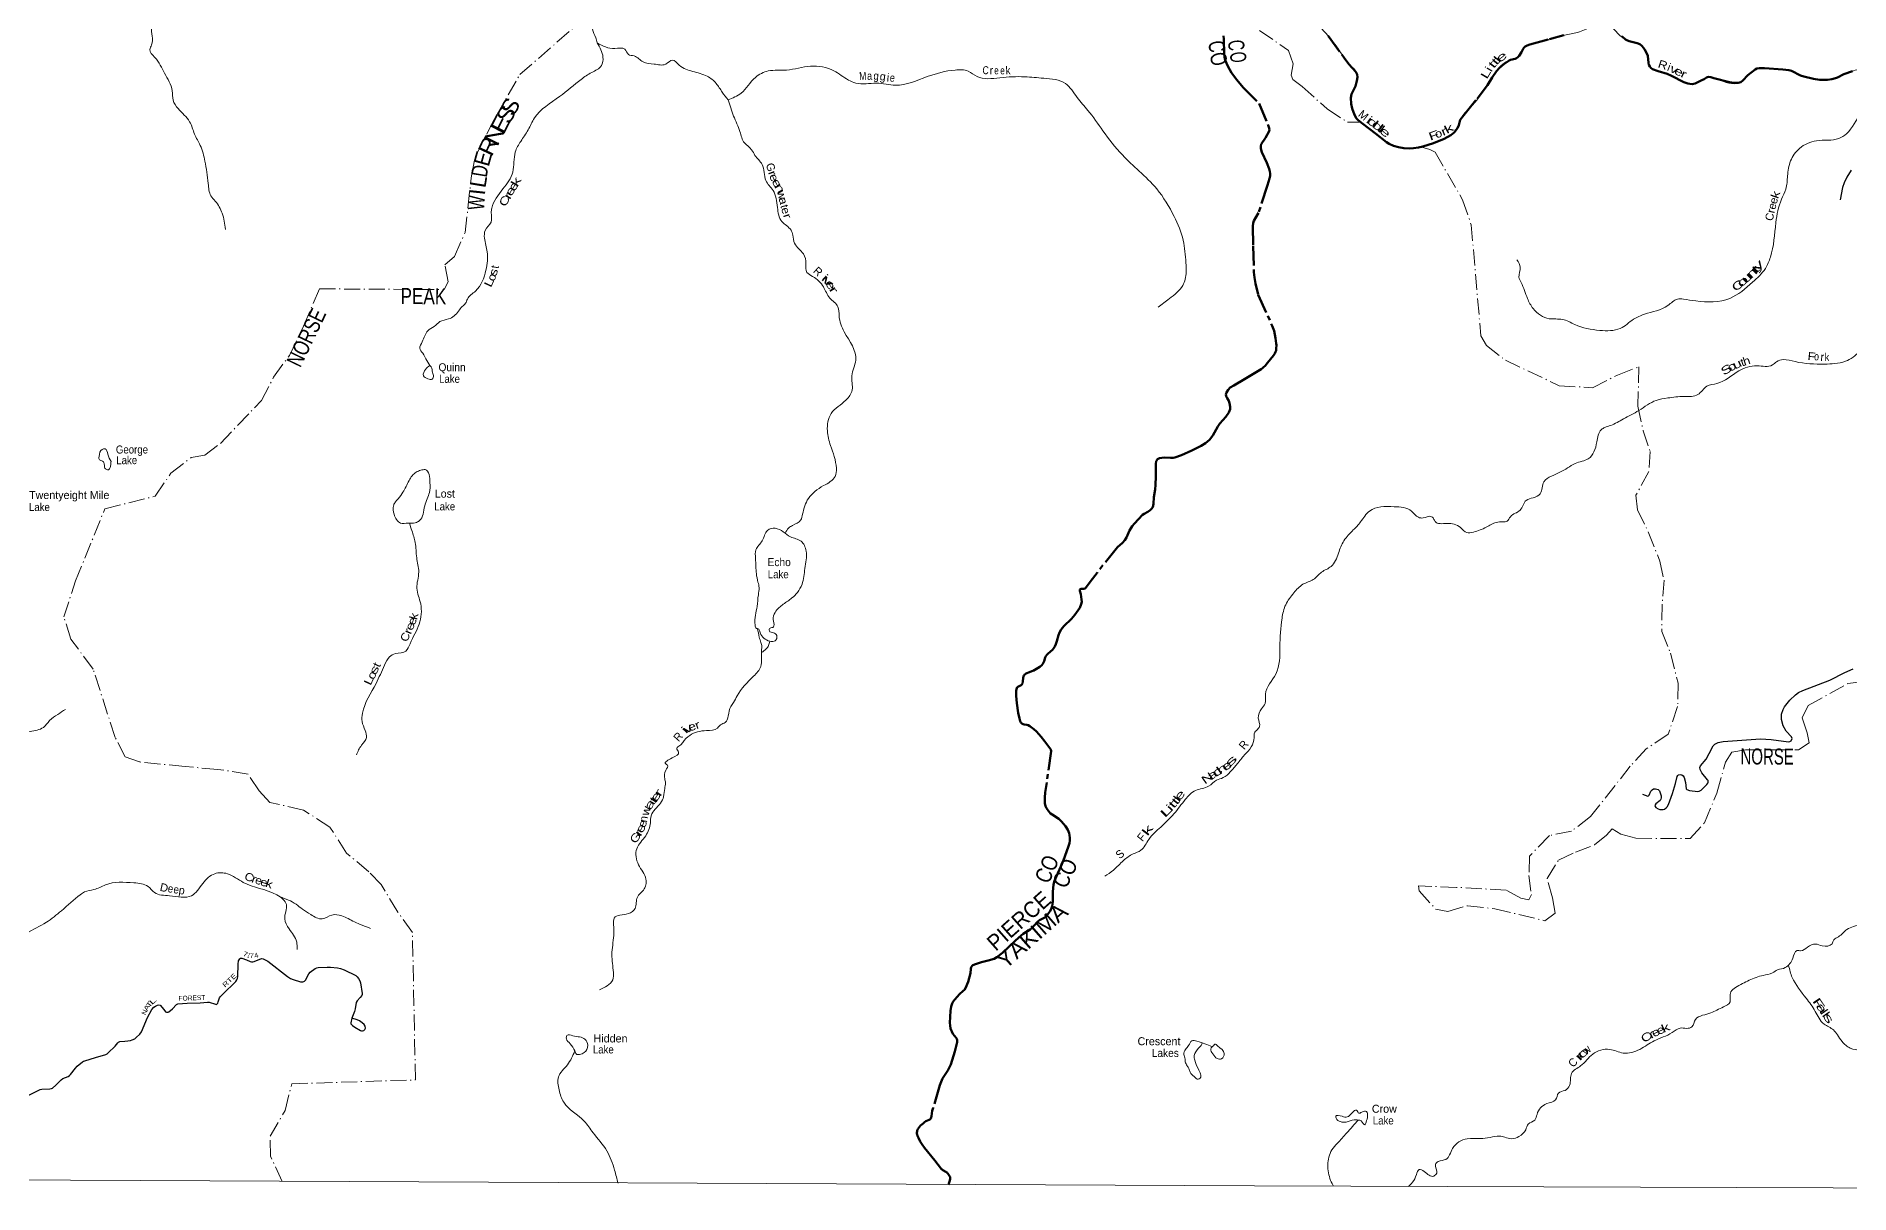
# Model space of a CAD drawing. Header units: feet. Extents: x -252966 to 4, y -183309 to 1368.
# Drawn here: x -124436 to -79123, y -183309 to -154382 of the extents above; entities that cross this region are included whole.
import ezdxf
from ezdxf.enums import TextEntityAlignment as Align

# ---------------------------------------------------------------- set-up
doc = ezdxf.new("R2010")
doc.units = ezdxf.units.FT
doc.header["$LTSCALE"] = 80
doc.linetypes.add('DOT_DASHED', pattern=[7.7, 5, -1.2, 0.3, -1.2])
doc.linetypes.add('LONG_DASH_SHORT_DASH', pattern=[9.9, 6, -1.2, 1.5, -1.2])
for name, color, linetype, lineweight in [('11', 7, 'LONG_DASH_SHORT_DASH', 60), ('29', 7, 'Continuous', 25), ('30', 7, 'Continuous', 35), ('39', 7, 'Continuous', 13), ('4', 7, 'Continuous', 13), ('41', 7, 'Continuous', 13), ('44', 7, 'DOT_DASHED', 13)]:
    doc.layers.add(name, color=color, linetype=linetype, lineweight=lineweight)
doc.layers.add('12', color=7, linetype='Continuous')

msp = doc.modelspace()

# ---------------------------------------------------------------- linework, layer by layer
at = {"layer": '11'}
for points in [[(-94770.83, -154372.51), (-94759.61, -154454.69), (-94755.52, -154819.94), (-94745.69, -154899.31), (-94724.52, -154982.16), (-94665.72, -155131.11), (-94568.79, -155295.16), (-94437.73, -155474.5), (-94279.75, -155666.46), (-93880.97, -156059.59)], [(-93881.36, -156058.66), (-93654.6, -156604.77), (-93631.86, -156681.89), (-93624.4, -156721.7), (-93629.82, -156755.8), (-93721.66, -156917.91), (-93825.8, -157082.45), (-93840.02, -157126.05), (-93840.72, -157155.85), (-93838.23, -157190.68), (-93809.24, -157279.15), (-93689.01, -157541.59), (-93632.48, -157695.11), (-93613.84, -157758.56), (-93607.05, -157813.77), (-93607.62, -157869.27), (-93618.81, -157940.18), (-93667.89, -158104.84), (-93892.64, -158792.72)], [(-93893.56, -158795.53), (-94013.9, -158996.02), (-94030.94, -159049.83), (-94035.47, -159124.17), (-94028.56, -159631.14), (-94009.43, -160277.37), (-93997.37, -160408.95), (-93971.86, -160558.07), (-93904.62, -160834.99)], [(-93901.12, -160846.84), (-93554.33, -161614.95), (-93508.17, -161740.52), (-93470.67, -161923.34), (-93451.61, -162060.85), (-93449.12, -162101.9), (-93452.93, -162188.93), (-93457.82, -162231.28), (-93470.25, -162271.08), (-93486.42, -162307.16), (-93520.74, -162359.29), (-93669.05, -162547.07), (-93728.22, -162615.05), (-93772.98, -162654.86), (-93794.11, -162673.52), (-93831.41, -162700.89), (-93910.1, -162751.03)], [(-93910.1, -162751.03), (-94242.51, -162955.79), (-94515.97, -163106.86), (-94601.29, -163161.32), (-94656.88, -163217), (-94695.67, -163285.62), (-94708.6, -163335.64), (-94703.05, -163379.68), (-94680.25, -163426.81), (-94639.53, -163494.81), (-94619.69, -163550.44), (-94603.29, -163643.89), (-94603.32, -163705.49), (-94640.94, -163788.04), (-94715.28, -163890.03), (-94857.89, -164055.78), (-94913.62, -164131.51), (-95037.39, -164363.04), (-95121.19, -164468.33), (-95217.13, -164551.54), (-95330.63, -164620.24), (-95561.56, -164735.67), (-95818.51, -164848.67), (-95986.76, -164908.31), (-96027.57, -164918.23), (-96097.65, -164920.99), (-96251.89, -164910.46), (-96371.4, -164923.95), (-96418.09, -164947.62), (-96448.73, -164999.24), (-96461.09, -165071.32), (-96460.56, -165381.93), (-96465.74, -165595.24), (-96477.02, -165706.11), (-96511.06, -165897.43), (-96515.47, -166071.23), (-96538.02, -166150.57), (-96569.99, -166195.03), (-96604.21, -166225.52), (-96661.32, -166262.98), (-96751.21, -166315.66), (-96790.14, -166343.74), (-96892.3, -166446.3), (-96993.09, -166556.06), (-97051.95, -166626.97), (-97081.47, -166668.51), (-97116.18, -166731.3), (-97197.61, -166910.9), (-97236.1, -166977.09), (-97293.33, -167043.79), (-97421.34, -167153.88), (-97929.56, -167787.8), (-98045.9, -167942.31), (-98198.82, -168147.61), (-98217.42, -168171.57), (-98231.27, -168183.84), (-98247.47, -168189.33), (-98276.33, -168192.12), (-98323.67, -168192.93), (-98333.69, -168194.16), (-98342.02, -168196.22), (-98349.8, -168199.96), (-98355.99, -168206.74), (-98358.12, -168213.53), (-98358.33, -168221.67), (-98356.38, -168240.96), (-98336.21, -168325.82), (-98315.03, -168460.89), (-98314.25, -168512.67), (-98325.84, -168577.4), (-98361.9, -168663.19), (-98400.28, -168725.12), (-98486.01, -168837.77), (-98566.85, -168939.39), (-98757.22, -169127.62), (-98827.74, -169209.35), (-98868.73, -169280.47), (-98894.45, -169352.07), (-98932.95, -169502.89), (-98955.91, -169576.96), (-98982.87, -169636.57), (-99017.24, -169686.25), (-99044.28, -169713.73), (-99155.12, -169806.75), (-99184.64, -169838.23), (-99206.7, -169871.4), (-99224.41, -169911.15), (-99254.31, -169999.44), (-99287.64, -170067.62), (-99312.92, -170097.16), (-99360.26, -170138.08), (-99441.28, -170192.75), (-99524.93, -170241.59)], [(-99530.97, -170244.55), (-99646.57, -170286.49), (-99682.28, -170300.23), (-99713.9, -170315.88), (-99731.91, -170327.25), (-99746.85, -170342.63), (-99757.42, -170356.21), (-99768.18, -170384.13), (-99773.84, -170414.56), (-99780.53, -170506.64), (-99790.57, -170555.91), (-99806.09, -170583.46), (-99822.67, -170596.74), (-99911.29, -170638), (-99925.31, -170650.04), (-99936.7, -170670.16), (-99949.19, -170730.05), (-99954.75, -170793.41), (-99953.36, -170867.66), (-99934.22, -171051.91), (-99898.58, -171292.49), (-99871.37, -171429.48), (-99861.29, -171466.49), (-99849.84, -171496.55), (-99830.6, -171530.98), (-99817.08, -171548.54), (-99806.2, -171559.04), (-99794.37, -171566.79), (-99778.4, -171573.57), (-99750.95, -171579.67), (-99680.81, -171587.84), (-99654.8, -171596), (-99608.4, -171627.08), (-99510.94, -171700.8), (-99445.09, -171759.86), (-99325.42, -171893.37), (-99232.75, -172010.18), (-99108.37, -172169.84), (-99086.78, -172208.38), (-99078.45, -172249.23), (-99222.99, -173284.59), (-99231.41, -173405.43), (-99234.39, -173502.05), (-99232.51, -173556.05), (-99226.95, -173585.07), (-99214.46, -173623.57), (-99189.34, -173675.11), (-99131.12, -173759.16), (-99090.57, -173802.84), (-99053.76, -173832.47), (-98881.01, -173943.09), (-98814.53, -174006.94), (-98717.73, -174123.31), (-98662.28, -174212.34), (-98628.36, -174293.45), (-98614.98, -174346.94), (-98607.59, -174414.94), (-98609.28, -174479.98), (-98619.37, -174546.65), (-98649.74, -174647.23), (-98769.35, -174974.05), (-98834.59, -175131.97), (-98945.47, -175371.79), (-98989.81, -175485.65), (-99014.09, -175582.15), (-99031.28, -175759.99), (-99035.5, -175840.16), (-99034.06, -175997.87), (-99040.56, -176074.52)], [(-99040.56, -176074.52), (-99049.98, -176119.48), (-99076.13, -176193.69), (-99108.07, -176254.47), (-99156.41, -176322.4), (-99218.35, -176386.55), (-99254.62, -176411.77), (-99368.09, -176474.41), (-99411.31, -176507.16), (-99561.6, -176669.56), (-99604.53, -176706.79), (-99778.35, -176815.69), (-99827.48, -176854.93), (-99966.49, -176983.6), (-100293.84, -177287.53), (-100431.66, -177399.79), (-100502.09, -177434.89), (-100652.18, -177478.67), (-100818.29, -177518.2), (-100968.37, -177567.77), (-101029.9, -177597.63), (-101051.57, -177615.1), (-101075.03, -177644.57), (-101087.48, -177686.58), (-101091.89, -177795.21), (-101152.16, -178009.81), (-101174.38, -178073.27), (-101210.83, -178154.21), (-101245.82, -178210.55), (-101274.75, -178240.88), (-101368.85, -178316.98), (-101487.47, -178450.96), (-101525.95, -178506.16), (-101553.16, -178558.19), (-101576.94, -178628.22), (-101594.55, -178736.78), (-101606.4, -179037.6), (-101602.93, -179102.98), (-101590.1, -179175.78), (-101532.71, -179309.8), (-101449.64, -179411.35), (-101432.15, -179440.6), (-101423.95, -179472.87), (-101423.85, -179517.66), (-101480.99, -179751.11), (-101579.99, -180075.1), (-101658.65, -180225.43), (-101793.67, -180426.87), (-101855.96, -180598.39), (-102027.76, -181164.15), (-102047.64, -181235.91), (-102063.22, -181366.92), (-102073.44, -181405.43), (-102083.48, -181428.05), (-102104.55, -181451.71), (-102126.43, -181465.48), (-102208.07, -181498.35), (-102233.23, -181511.59), (-102278.86, -181549.73), (-102339.45, -181607.1), (-102389.12, -181666.55), (-102409.3, -181698.74), (-102422.52, -181726.59), (-102428.79, -181750.86), (-102431.02, -181774.78), (-102429.07, -181807.16), (-102424.47, -181830.92), (-102414.11, -181863.22), (-102391.76, -181911.07), (-102346.87, -181999.96), (-102303.8, -182074.04), (-102238.36, -182163.58), (-101981.24, -182481.6), (-101813.74, -182693.9), (-101802.06, -182705.69), (-101783.92, -182719.32), (-101706.79, -182761.22), (-101682.38, -182778.8), (-101670.69, -182789.88), (-101647.25, -182817.11), (-101616.59, -182858.52), (-101607.77, -182874.44), (-101601.32, -182890.09), (-101597.54, -182905.07), (-101596.53, -182922.92), (-101600.97, -182944.67), (-101642.83, -183082.99)]]:
    msp.add_lwpolyline(points, dxfattribs=at)
at = {"layer": '11', "lineweight": 70}
for points in [[(-92153.71, -154374.47), (-91755.3, -154918.65), (-91640.97, -155077.45), (-91460.17, -155274.6), (-91428.87, -155338.1), (-91422.48, -155401.99), (-91436.68, -155495.61), (-91475.97, -155631.29), (-91569.23, -155830.66), (-91586.01, -155922.83), (-91581.15, -156069.21), (-91556.58, -156187.19), (-91500.01, -156343.72), (-91448.69, -156434.73), (-91405.85, -156480.38), (-91290.78, -156573.26), (-90973.27, -156809.29), (-90700.03, -157026.89), (-90626.89, -157069.83), (-90522.56, -157116.76), (-90397.31, -157155.62), (-90262.46, -157179.41), (-90117.22, -157186.51), (-90020.6, -157181.29), (-89895.85, -157162.85), (-89785.88, -157136.46), (-89520.26, -157051.38), (-89259.2, -156946.85), (-89086.64, -156854.71), (-89005.33, -156783.97), (-88921.1, -156680.28), (-88891.87, -156607.1), (-88856.67, -156471.17), (-88765.34, -156352.68), (-88435.59, -155945.41), (-88176.34, -155606.99), (-88057.98, -155411.25), (-87951.71, -155250.84), (-87877.89, -155171.34), (-87763.94, -155075.43), (-87633.81, -154984.49), (-87600.49, -154971.76), (-87485.45, -154944.37), (-87448.72, -154930.55), (-87415.01, -154908.71), (-87380.58, -154871.21), (-87320.55, -154781.65), (-87280.42, -154694.29), (-87262.4, -154667.62), (-87230.4, -154639.74), (-87185.07, -154614.05), (-87117.02, -154589.81), (-86624.12, -154453.92), (-86265.52, -154357.74)], [(-84827.06, -154377.25), (-84753.32, -154440.9), (-84727.09, -154460.59), (-84692.96, -154479.96), (-84631.67, -154503.25), (-84433.51, -154554.59), (-84370.43, -154583.18), (-84321.15, -154619.72), (-84274.97, -154670.65), (-84239.42, -154723.73), (-84199, -154799.6), (-84170.7, -154867.14), (-84151.72, -155042.67), (-84140.14, -155095.22), (-84118.65, -155139.7)], [(-84118.65, -155139.7), (-84091.46, -155170.78), (-84048.15, -155200.76), (-83911.6, -155252.04), (-83684.92, -155325.07), (-83579.44, -155369.94), (-83264.42, -155525.62), (-83172.01, -155558.56), (-83116.18, -155572.04), (-83057.3, -155575.62), (-82982.68, -155558.75), (-82814.18, -155483.5), (-82758.58, -155453.97), (-82697.57, -155411.15), (-82672.37, -155400.92), (-82651.64, -155398.63), (-82596.71, -155405.68), (-82515, -155427.07), (-82123.85, -155527.25), (-82009.73, -155545.33), (-81907.79, -155545.3), (-81875.24, -155539.71), (-81844.36, -155526.79), (-81790.38, -155484.99), (-81671.6, -155355.64), (-81487.5, -155211.23), (-81445.44, -155191.4), (-81384.59, -155179.83), (-81248.35, -155180.45), (-80792.51, -155215.23), (-80641.71, -155230.9), (-80581.61, -155246.99), (-80351.66, -155360.38), (-80267.99, -155388.46), (-80030.64, -155442.83), (-79916.7, -155460.06), (-79788.49, -155469.9), (-79677.91, -155468.17), (-79571.19, -155455.19), (-79478, -155432.43), (-79428.99, -155413.53), (-79266.54, -155328.33), (-79050.42, -155251.99)]]:
    msp.add_lwpolyline(points, dxfattribs=at)
at = {"layer": '29'}
for points in [[(-79085.45, -157725.62), (-79194.14, -157902.93), (-79264.95, -158041.06), (-79303.09, -158158.19), (-79362.54, -158466.03)], [(-84298.29, -173323.15), (-84168.59, -173370.57), (-84150.12, -173363.04), (-84133.7, -173346.62), (-84091.12, -173247.18), (-84058.17, -173211.89), (-84024.24, -173193.28), (-83979.36, -173187.8), (-83942.31, -173194.64), (-83909.31, -173207.51), (-83875.38, -173241.47), (-83841.72, -173339.9), (-83834.88, -173367.43), (-83835.97, -173412.34), (-83843.64, -173450.67), (-83861.25, -173477.9), (-83967.32, -173565.68), (-83994.85, -173604.71), (-83988.12, -173630.29), (-83967.32, -173657.68), (-83905.65, -173691.76), (-83865.53, -173704.77), (-83809.7, -173710.25), (-83782.34, -173706.96), (-83753.88, -173696.01), (-83713.07, -173667.72), (-83686.02, -173643.44), (-83652.08, -173583.2), (-83546.88, -173306.9), (-83472.04, -173057.3), (-83432.01, -172877.44), (-83418.94, -172854.83), (-83398.14, -172838.41), (-83358.74, -172829.64), (-83314.96, -172838.41), (-83283.61, -172862.95), (-83258.04, -172904.12), (-83225.35, -173031.81), (-83205.5, -173193.28), (-83191.2, -173206.42), (-83123.4, -173235.16), (-82915.28, -173255.35), (-82881.51, -173245.85), (-82837.72, -173223.95), (-82689.03, -173083.43), (-82668.07, -173049.79), (-82662.59, -173026.79), (-82663.69, -172984.07), (-82675.68, -172961.38), (-82814.06, -172791.7), (-82861.81, -172704.78), (-82866.18, -172656.58), (-82850.18, -172613.06), (-82712.12, -172444.24), (-82632.51, -172308.86), (-82533.43, -172117.7), (-82489.74, -172075.99), (-82406.46, -172030.08), (-82288.7, -172009.97), (-81352.43, -171943.54), (-81084.13, -171956.33), (-80650.07, -172016.91), (-80617.94, -172005.98), (-80585.65, -171987.53), (-80561.02, -171935.88), (-80578.57, -171889.46), (-80709.22, -171745.89), (-80784.31, -171611.68), (-80826.29, -171458.26), (-80828.09, -171322.52), (-80789.48, -171206.26), (-80753.66, -171142.9), (-80620.7, -170975.66), (-80480.02, -170838.4), (-80399.02, -170783.64), (-80293.49, -170730.68), (-79623.57, -170471.21), (-79246.86, -170278.82), (-79035.19, -170189.99)], [(-124788.63, -180926.98), (-124338.9, -180703.66), (-124300.74, -180692.13), (-124096.15, -180688.46), (-124056.51, -180681.75), (-124028.05, -180666.42), (-123946.73, -180596), (-123811.34, -180458.32), (-123774.43, -180429.65), (-123638.4, -180377.27), (-123607.19, -180357.43), (-123580.39, -180332.37), (-123454.72, -180170.82), (-123414.02, -180124.28), (-123282.68, -180010.37), (-123256.41, -179995.04), (-123226.04, -179983.09), (-122954.49, -179908.05), (-122698.2, -179826.37), (-122660.99, -179808.84), (-122642.36, -179791.41), (-122468, -179619.07), (-122397.2, -179533.95), (-122380.65, -179517.88), (-122346.85, -179507.66), (-122225.96, -179493.61), (-122145.46, -179485.76), (-122080.88, -179475.9), (-122040.38, -179463.85), (-121976.66, -179436.35), (-121938.6, -179408), (-121852.12, -179323.66), (-121808.31, -179263.95), (-121655.95, -178905.02), (-121548.94, -178707.04), (-121496.67, -178646.35), (-121459.19, -178617.23), (-121408.84, -178593.13), (-121373.69, -178587.65), (-121340.98, -178599.7), (-121248.68, -178707.31), (-121203.07, -178759.61), (-121181.18, -178774.94), (-121157.17, -178774.48), (-121139.59, -178770.56), (-121122.07, -178761.8), (-121035.89, -178687.71), (-120933.81, -178575.61), (-120900.13, -178561.02), (-120663.37, -178549.71), (-120338.36, -178537.41), (-120155.61, -178517.56), (-120111.56, -178519.97), (-119959.69, -178573.43), (-119939.99, -178575.62), (-119923.59, -178568.21), (-119900.58, -178544.95), (-119887.45, -178512.1), (-119853.69, -178412.72), (-119837.1, -178387.24), (-119741.99, -178285.76), (-119482.57, -178038.26), (-119447.45, -178001.71), (-119420.09, -177959), (-119409.14, -177928.33), (-119396.56, -177876.94), (-119391.14, -177568.41), (-119378.49, -177488.04), (-119350.04, -177439.85), (-119329.4, -177424.85), (-119295.31, -177422.33), (-119185.45, -177464.57), (-119089.54, -177503.38), (-119061.08, -177509.95), (-119027.53, -177510.47), (-118993.22, -177503.38), (-118929.76, -177479.24)], [(-118929.76, -177479.24), (-118828.23, -177440.62), (-118800.58, -177433.28), (-118769.93, -177437.66), (-118652.4, -177498.74), (-118161.27, -177879.09), (-118083.66, -177927.26), (-118017.72, -177954.87), (-117831.82, -178009.1), (-117777.19, -178012.69), (-117753.11, -178003.93), (-117735.38, -177992.18), (-117711.52, -177971.07), (-117629.16, -177817.06), (-117591.12, -177771.73), (-117464.16, -177681.92), (-117429.13, -177664.4), (-117394.75, -177655.44), (-117168.09, -177650.02), (-117083.26, -177649.07), (-116912.51, -177662.21), (-116833.52, -177679.91), (-116741.76, -177714.78), (-116454.43, -177854.58), (-116414.5, -177886.74), (-116381.66, -177932.74), (-116353.21, -177985.31), (-116338.14, -178038.26), (-116292.92, -178301.28), (-116295.2, -178332.5), (-116303.96, -178356.6), (-116340.17, -178402.93), (-116419.98, -178483.65), (-116441.8, -178526), (-116469.68, -178689.99), (-116485.65, -178753.08), (-116500.91, -178793.83), (-116552.45, -178921.48)]]:
    msp.add_lwpolyline(points, dxfattribs=at)
msp.add_lwpolyline([(-116552.45, -178921.48), (-116577.8, -179037.41), (-116572.11, -179063.04), (-116534.9, -179104.66), (-116478.76, -179148.76), (-116337.88, -179229.52), (-116311.62, -179238.28), (-116287.27, -179241.12), (-116250.32, -179229.52), (-116224.71, -179205.77), (-116208.73, -179172.56), (-116213.73, -179119.74), (-116241.57, -179076.18), (-116293, -179034.67), (-116355.4, -178988.56), (-116420.51, -178959.06)], close=True, dxfattribs=at)
at = {"layer": '39'}
for points in [[(-117975.36, -146312.23), (-118090.14, -146500.56), (-118138.35, -146578.65), (-118276.56, -146676.48), (-118490.78, -146817.32), (-118853.96, -146990.95), (-119133.52, -147247.86), (-119402.19, -147850.96), (-119561.92, -148183.45), (-119765, -148644.3), (-120164.71, -149298.47), (-120307.81, -149790.07), (-120329.08, -150139.97), (-120474.6, -150675.82), (-120585.05, -151332.71), (-120587.65, -151616.39), (-120615.02, -151974.28), (-120861.91, -152392.47), (-120959.04, -152689.33), (-121128.14, -153168.62), (-121455.33, -153801.34), (-121563.02, -154154.44), (-121553, -154597.19), (-121600.26, -154713.44), (-121477.47, -154905.75), (-121228.04, -155308.5), (-121039.18, -155744.89), (-121015.2, -155978.51), (-120892.59, -156190.94), (-120604.29, -156517.6), (-120480.56, -156826.61), (-120338.51, -157109.64), (-120221.57, -157503.1), (-120138.28, -158061.22), (-120070.79, -158369.7), (-119963.54, -158503.51), (-119789.53, -158806.96), (-119708.82, -159208.12)], [(-93869.92, -153222.14), (-93470.49, -153509.43), (-93205.01, -153702.71), (-93042.96, -153778.49), (-92839.08, -153894.84), (-92604.89, -153991.33), (-92164.18, -154361.05), (-91820.74, -154824.47), (-91677.92, -155030.79), (-91445.25, -155298.21), (-91459.83, -155583.64), (-91580.96, -155878.23), (-91536.05, -156250.64), (-91407.49, -156478.97), (-91229.93, -156619.22), (-90974.46, -156808.4), (-90753.07, -156989.25), (-90431.03, -157146.82), (-89862.58, -157155.64), (-89588.65, -157075.51), (-89161.2, -156900.14), (-88924.25, -156684.96), (-88837.71, -156440.35), (-88606.23, -156162.78), (-88199.8, -155639.34), (-87973.62, -155279.28), (-87657.74, -154998.4), (-87407.78, -154901.98), (-87318.29, -154778.05), (-87256.99, -154661.93), (-87085.51, -154580.93), (-86495.46, -154419.01), (-86292.07, -154364.42), (-85964.01, -154296.81), (-85623.34, -154164.95), (-85236.65, -154055.6), (-85028.95, -154194.1), (-84741.92, -154449.91), (-84329.52, -154612.26), (-84184.78, -154828.66), (-84101.34, -155161.18), (-83987.41, -155226.49), (-83694.95, -155321.47), (-83106.55, -155573.79), (-82796.31, -155475.86), (-82650.98, -155398.66), (-82412.41, -155454.97), (-81894.89, -155543.81), (-81645.94, -155334.76), (-81405.52, -155181.95), (-81080.19, -155194.75), (-80658.61, -155228.48), (-80290.33, -155382.41), (-79475.13, -155431.53), (-79233.02, -155314.93), (-78906.64, -155209.09), (-78292.69, -155071.5), (-77938.68, -155022.21), (-77567.62, -154862.46), (-77254.42, -154657.97), (-76983.64, -154252.03), (-76804.67, -153778.96), (-76617.12, -153243.61), (-76463.2, -152876.9), (-76295.31, -152747.61), (-75976.84, -152627.63), (-75465.03, -152227.75), (-75393.26, -152063.46), (-75286.16, -151991.97), (-74940.45, -151972.77), (-74735.8, -152002.65), (-74587.06, -151993.85), (-74243.29, -151966.59), (-73890.33, -151808.7), (-73180.01, -151677.95), (-72795.69, -151608.81), (-72282.4, -151494.5), (-72098.3, -151433.12), (-71974.34, -151416.66), (-71463.6, -151137.43), (-71010.09, -150968.32), (-70765.5, -150797.44), (-70444.41, -150609.11), (-70291.24, -150554.1), (-70218.48, -150589.62)], [(-110420.12, -154548.1), (-110452.57, -154418.3), (-110535.01, -154206.26), (-110492.79, -153983.32), (-110522.45, -153711.41), (-110607.06, -153517.45), (-110631.78, -153364.31), (-110763.34, -153252.4), (-110852.27, -153092.61), (-110877.6, -153005.85), (-110828.91, -152954), (-110825.97, -152851.41), (-110851.56, -152794.83), (-110764.9, -152544.14), (-110702.46, -152305.3), (-110751.02, -152123.75), (-110899.92, -151931.2), (-110935.36, -151737.09)], [(-110420.13, -154548.08), (-110276.24, -154906.88), (-110316.32, -155115.76), (-110556.93, -155286.52), (-110821.66, -155459.07), (-111359.93, -155888.59), (-111987.56, -156423.91), (-112144.97, -156722.22), (-112330.38, -157008.19), (-112465.42, -157276.53), (-112530.23, -157774.91), (-112775.15, -158197.14), (-113054.75, -158677.4), (-113065.82, -158789.97), (-113072.02, -159029.34), (-113216.51, -159233.21), (-113236.35, -159426.18), (-113167.2, -159772.9), (-113201.47, -160225.29), (-113459.37, -160750.02), (-113664.12, -160953.31), (-113707.24, -161055.52), (-113792.34, -161135.2), (-113885.8, -161251.02), (-113997.4, -161372.7), (-114134.69, -161447.86), (-114348.23, -161514.25), (-114489.94, -161633.64), (-114653.63, -161740.74), (-114790.77, -162019.12), (-114852.48, -162177.49), (-114777.31, -162304.96), (-114700.26, -162446.53), (-114605.35, -162612.42)], [(-110419.51, -154549.64), (-110211.62, -154649.95), (-109978.95, -154688.37), (-109730.02, -154706.81), (-109640.79, -154834.41), (-109496.52, -154874.01), (-109272.91, -155025.01), (-108998.16, -155075.89), (-108708.91, -155078.62), (-108543.27, -154977.57), (-108369.65, -155103.96), (-108033.6, -155260.05), (-107671.11, -155382.18), (-107447.74, -155559.34), (-107295.08, -155780.1), (-107147.59, -155970.27)], [(-77402.17, -154775.65), (-77810.01, -155365), (-78531.97, -156092.71), (-78829.54, -156319.81), (-79203.68, -156820.45), (-79392.66, -156934.98), (-79951.34, -156994.92), (-80377.49, -157185.71), (-80598.77, -157497.37), (-80675.42, -157873.5), (-80719.88, -158203.39), (-80826.57, -158454.77), (-80967.68, -159040.08), (-81102.97, -159903), (-81229.78, -160184.55), (-81549.55, -160528.32), (-82120.55, -160932.25), (-82966.58, -160998.01), (-83280.02, -160951.51), (-83424.71, -160953.41), (-83665.96, -161110.15), (-84246.86, -161326.98), (-84522.26, -161455.53), (-84856, -161682.61), (-85370.46, -161732.52), (-85993.29, -161587.22), (-86300.64, -161458.24), (-86630.18, -161439.89), (-87031.88, -161186.12), (-87174.36, -160938.57), (-87332.8, -160536.11), (-87386.95, -160401.28), (-87356.63, -160155.88), (-87436.86, -159966.72)], [(-107148.15, -155968.6), (-106823.25, -155806.68), (-106468.09, -155411.65), (-106147.21, -155249.69), (-105688.98, -155225.85), (-105087.45, -155128.92), (-104503.94, -155245.09), (-104144.46, -155475.84), (-103956.35, -155554.08), (-103442.09, -155554.91), (-102966.46, -155605.68), (-102173.03, -155391.84), (-101474.45, -155225.4), (-101153.3, -155254.59), (-100929.52, -155387.49), (-100359.3, -155419.03), (-99738.35, -155394.71), (-99260.61, -155433.43), (-98715.39, -155563.32), (-98429.3, -155912.1), (-98157.04, -156234.59), (-97784.04, -156745.15), (-97297.38, -157347.32), (-96877.21, -157751.69), (-96439.33, -158196.46), (-96003.68, -158884.67), (-95778.1, -159480.36), (-95708.93, -160044.39), (-95703.02, -160277.84), (-95790.42, -160609.01), (-96122.89, -160939.87), (-96404.08, -161154.52)], [(-107148.15, -155968.6), (-107011.25, -156376.33), (-106852.1, -156766.16), (-106740.16, -157046.89), (-106560.92, -157217.6), (-106477.85, -157359.23), (-106299.11, -157584.25), (-106204.38, -157989.57), (-106025.8, -158232.7), (-105915.21, -158660.3), (-105807.93, -159011.41), (-105576.85, -159224.86), (-105529.78, -159350.05), (-105487.47, -159555.68), (-105268.94, -159823.34), (-105202.89, -160069.43), (-105178.74, -160284.95), (-105037.01, -160382.87), (-104764.21, -160647.01), (-104610.06, -160924.12), (-104403.14, -161143.37), (-104375.05, -161366.98), (-104246.15, -161770.6), (-103957.31, -162477.55), (-104059.32, -162868.94), (-104048.48, -163221.15), (-104205.48, -163475.2), (-104572.13, -163809.76), (-104668.5, -164243.46), (-104589.47, -164608.38), (-104444.02, -165179.17), (-104474, -165382.1), (-104763.37, -165612.77), (-105143.97, -165935.13), (-105288.18, -166328.13), (-105333.68, -166470.56), (-105541.84, -166607.42), (-105636.85, -166672.92), (-105723.13, -166799.3)], [(-93948.39, -171733.63), (-93870.02, -171633.93), (-93900, -171420.66), (-93819.45, -171189.38), (-93730.93, -171056.67), (-93722.71, -170825.33), (-93461.1, -170320.58), (-93360.11, -169642.71), (-93307.32, -168928.59), (-93216.63, -168588.68), (-93011.44, -168291.09), (-92786.22, -168078.02), (-92526.91, -167959.52), (-92317.78, -167774.6), (-92082.56, -167631.94), (-91897.44, -167300.14), (-91760.56, -166990.44), (-91527.26, -166721.04), (-91346.25, -166517.99), (-91120.98, -166246.58), (-90508.01, -166138.4), (-90070.03, -166251.38), (-89901.35, -166402.38), (-89780.8, -166420.58), (-89587.86, -166380.49), (-89521.59, -166436.86), (-89481.46, -166509.31), (-89188.11, -166557.81), (-88850.6, -166656.64), (-88691.95, -166787.51), (-88525.15, -166773.56), (-88205.55, -166651.08), (-87954.28, -166530.56), (-87789.49, -166516.6), (-87680.97, -166498.57), (-87602.51, -166387.99), (-87361.26, -166229.24), (-87204.33, -165979.9), (-87033.47, -165913.64), (-86860.58, -165813.19), (-86763.9, -165513.51), (-86572.89, -165372.83), (-86172.85, -165169.95), (-85979.86, -165055.42), (-85656.25, -164943), (-85440.91, -164520.7), (-85328.15, -164210.98), (-85241.7, -164158.74), (-85094.97, -164108.56), (-84777.35, -163945.84), (-84391.37, -163734.9), (-83957.13, -163481.74), (-83671.74, -163421.6), (-83265.8, -163381.67), (-82914.11, -163335.66), (-82692.91, -163128.62), (-82439.67, -163060.41), (-81896.87, -162746.98), (-81438.61, -162618.57), (-81054.79, -162596.72), (-80954.26, -162518.34), (-80783.41, -162464.15), (-80484.04, -162512.65), (-79756.66, -162575.56), (-79232.13, -162503.52), (-78890.34, -162258.35), (-78745.29, -161777.65), (-78584.18, -161313.07), (-78437.37, -161158.27), (-78194.14, -161051.83), (-77874.51, -160891.13), (-77723.67, -160720.25), (-77476.25, -160382.46), (-77253.02, -160141.22), (-76949.32, -159789.4), (-76698.09, -159737.28), (-76209.78, -159717.52), (-75586.78, -159635.5), (-75040.15, -159565.5), (-74447.39, -159602.14), (-73965.04, -159497.89), (-73657.54, -159427.71), (-73221.57, -159546.72), (-72998.54, -159569.02), (-72701.23, -159691.95), (-72301.49, -159877.32), (-72297.61, -160064.42), (-72177.13, -160173.14), (-71666.84, -160332.44), (-71287.36, -160737.08), (-70801.49, -161280.6)], [(-114605.35, -162612.42), (-114706.65, -162706.03), (-114760.34, -162866.49), (-114652.54, -162939.94), (-114540.14, -162951.06), (-114509.19, -162860.81), (-114540.35, -162753.88), (-114549.69, -162677.33), (-114605.35, -162612.42)], [(-122566.13, -165008.05), (-122648.86, -164828.2), (-122715.92, -164692.76), (-122790.37, -164706.14), (-122866.31, -164882.48), (-122857.06, -164969.09), (-122776.97, -164998.02), (-122745.18, -165036.54), (-122733.77, -165107.07), (-122708.43, -165191.82), (-122634.31, -165214.65), (-122587.61, -165160.77), (-122574.7, -165066.32), (-122566.13, -165008.05)], [(-115389.05, -165938.99), (-115273.08, -165779.12), (-115121.74, -165484.78), (-114943.03, -165273.19), (-114828.12, -165228), (-114715.48, -165212.97), (-114597.92, -165538.02), (-114612.2, -165781.34), (-114727.79, -166120.29), (-114859.71, -166487.25), (-114966.66, -166540.56), (-115141.49, -166546.96), (-115334.34, -166547.15), (-115493.05, -166328.35), (-115511.2, -166116.91), (-115478.37, -166040.77), (-115389.05, -165938.99)], [(-115111.14, -166549.73), (-115050.82, -166736.95), (-114965.14, -167033.53), (-114930.45, -167414.14), (-114879.47, -167770.75), (-114925.38, -168178.77), (-114830.48, -168565.98), (-114869.26, -169072.65), (-115096.74, -169565.46), (-115198.83, -169745.59), (-115462.57, -169809.49), (-115605.94, -169890.63), (-115734.38, -170096.66), (-115945.48, -170555.43), (-116285.77, -171302.71), (-116293.65, -171505.86), (-116217.37, -171731.93), (-116184.8, -171905.27), (-116309.12, -172099.27), (-116435.89, -172343.54)], [(-105414.53, -168284.67), (-105302.16, -168078.48), (-105230.25, -167682.79), (-105200.17, -167248.47), (-105326.48, -167001.81), (-105590.63, -166890.66), (-105770.29, -166766.23), (-105974.38, -166677.78), (-106161.68, -166730.34), (-106296.64, -166990.63), (-106453.38, -167216.52), (-106463.39, -167431.71), (-106442.79, -167816.21), (-106402.5, -168023.83), (-106373.64, -168162.93), (-106393.37, -168343.83), (-106424.12, -168631.27), (-106474.6, -169099.6), (-106437.17, -169180.43), (-106395.07, -169188.88), (-106359.48, -169251.59), (-106282.46, -169397.18), (-106146.68, -169487), (-105996.15, -169500.49), (-105935.28, -169434.67), (-105946.39, -169331.95), (-106042.39, -169284.76), (-106102.44, -169262.06), (-106113.76, -169181.48), (-106033.16, -169154.07), (-106004.71, -169118.12), (-106021.33, -168959.01), (-105975.56, -168786.41), (-105873.97, -168660.61), (-105657.54, -168497.66), (-105554.38, -168420.16), (-105414.53, -168284.67)], [(-106413.01, -169184.64), (-106368.87, -169400.39), (-106329.89, -169531.54), (-106302.66, -169628.38), (-106311.43, -169708.78), (-106316.16, -169787.21)], [(-106316.16, -169787.21), (-106317.52, -169936.08), (-106333.38, -170133.12), (-106510.36, -170374.9), (-106922.64, -170865.98), (-107010.53, -171032.15), (-107079.75, -171132.1), (-107146.17, -171366.88), (-107220.01, -171533.18), (-107337.01, -171586.4), (-107416.14, -171672.17), (-107685.89, -171734.01), (-108108.84, -171854.77), (-108281.18, -172028.19), (-108356.23, -172107.96), (-108431.18, -172175.66), (-108387.87, -172272.65), (-108547.9, -172418.02), (-108707.96, -172567.41), (-108666.03, -172595.98), (-108707.4, -172726.37), (-108733.45, -172939.4), (-108712.3, -173042.22), (-108733.65, -173180.85), (-108761.64, -173385.81), (-108835.4, -173544.07), (-109073.34, -173861.74), (-109091.02, -174038.63), (-109208.49, -174363.48), (-109432.42, -174687.32), (-109385.86, -175088.15), (-109202.31, -175446.02), (-109263.1, -175723.11), (-109415.35, -175896.72), (-109474.16, -176177.85), (-109640.08, -176309.08), (-109996.68, -176422.41), (-110010.15, -176577.22), (-110006.7, -176858.94), (-110053.2, -177331.33), (-110015.08, -177776.35), (-110032.84, -177961.3), (-110166.79, -178110.93), (-110362.56, -178211.7)], [(-106105.37, -169503.92), (-106137.76, -169609.82), (-106196.79, -169693.77), (-106316.12, -169786.53)], [(-123707.5, -171204.47), (-123897.47, -171329.43), (-124101.78, -171484.44), (-124258.01, -171653.99), (-124588.4, -171757.51), (-124932.88, -171862.91), (-125100.37, -171945.84), (-125169.32, -172017.62), (-125264.06, -172112.93)], [(-97737.27, -175375.2), (-97522.93, -175222.3), (-97269.63, -174981.23), (-97029.07, -174816.5), (-96837.4, -174725.76), (-96638.06, -174454), (-96337.93, -174144.97), (-96007.46, -173814.09), (-95727, -173458.59), (-95467.8, -173231.66), (-95141.36, -173122.07), (-94941.17, -172977.08), (-94775.83, -172910.23), (-94599.75, -172767.03), (-94427.14, -172563.43), (-94244.34, -172343.83), (-94077.78, -172142.18), (-94003.28, -171903.45), (-93967.68, -171744.83), (-93946.64, -171732.61)], [(-90151.42, -183130.15), (-90044.75, -183020.82), (-89950.05, -182830.01), (-89883.65, -182705.33), (-89753.07, -182751.7), (-89518.05, -182868.55), (-89443.64, -182796.18), (-89475.63, -182576.88), (-89405.24, -182502.5), (-89214.3, -182450.34), (-89045.29, -182174.86), (-88681.4, -181933.72), (-88353.85, -181927.93), (-88108.67, -181899.95), (-87873.54, -181865.92), (-87742.94, -181894.18), (-87568.15, -181932.53), (-87389.27, -181878.35), (-87218.33, -181709.49), (-87153.92, -181566.71), (-86993.09, -181470.26), (-86936.71, -181325.46), (-86693.36, -181056.07), (-86472.25, -180961.69), (-86397.77, -180794.77), (-86236.96, -180724.48), (-86122.33, -180599.84), (-86073.87, -180300.13), (-85846.66, -180113.2), (-85545.02, -179819.72), (-85118.92, -179701.34), (-84783.41, -179792.12), (-84365.37, -179699.89), (-84009.53, -179484.9), (-83559.25, -179280.03), (-83360.23, -179167.53), (-83199.48, -179175.69), (-83064.82, -179139.58), (-82974.25, -178950.55), (-82801.35, -178850.09), (-82592.32, -178785.87), (-82278.73, -178639.24), (-82111.85, -178512.63), (-82111.76, -178397.96), (-82093.57, -178263.19), (-81974.94, -178158.67), (-81635.19, -177971.83), (-81283.45, -177851.39), (-81054.32, -177787.18), (-80923.65, -177714.86), (-80734.71, -177658.67), (-80616.08, -177556.16), (-80547.65, -177421.43), (-80434.98, -177232.41), (-80350.58, -177236.49), (-80177.7, -177148.11), (-79978.7, -177067.78), (-79807.93, -177114.18), (-79564.75, -177060.04), (-79518.45, -176959.49), (-79403.86, -176885.14), (-79194.73, -176702.23), (-78840.97, -176571.73), (-78531.37, -176388.9), (-78201.76, -176312.69), (-77902.3, -176242.51), (-77785.5, -175922.73), (-77538.05, -175550.74), (-77085.81, -175398.19), (-76641.67, -175336.15), (-76314.03, -175211.67), (-75954.29, -175145.55), (-75642.66, -174938.57), (-75286.95, -174886.53), (-75031.84, -175013.46), (-74712.42, -175130.37), (-74230.13, -175098.54), (-73707.67, -175102.95), (-73418.39, -175211.8), (-72630.86, -175455.8), (-72498.3, -175540.39), (-72214.96, -175530.54), (-71967.67, -175357.72), (-71573.74, -175265.47), (-71374.89, -175380.28), (-71302.75, -175641.86), (-71210.5, -175887.36), (-70903.09, -175931.84), (-70537.43, -176022.64), (-70380.72, -176050.92), (-70318.48, -176129.42)], [(-125294.92, -177508.19), (-125047.14, -177115.31), (-124680.67, -176800.86), (-124183.99, -176525.88), (-123807.7, -176235.67), (-123335.99, -175835.7), (-123226.86, -175764.3), (-122997.34, -175708.11), (-122704.96, -175588.14), (-121997.4, -175538.48), (-121642.67, -175630.36), (-121479.34, -175782.81), (-121106.41, -175860.78), (-120555.98, -175859.94), (-120275.96, -175552.73), (-119974.43, -175310.1), (-119659.05, -175311.07), (-119263.28, -175528.08), (-118424.43, -175839.82), (-118185.6, -176083.53), (-118228.99, -176435.23), (-118118.8, -176687.77), (-117928.96, -177017.53), (-117918.58, -177200.73)], [(-118344.63, -175889.45), (-117944.45, -176073.73), (-117782.87, -176197.99), (-117575.16, -176330.74), (-117288.9, -176440.08), (-117046.96, -176343.77), (-116804.08, -176364.17), (-116486.04, -176514.06), (-116085.76, -176676.79)], [(-80650.12, -177601.73), (-80560.08, -177904.23), (-80210.82, -178421.5), (-79986.02, -178751.58), (-79765.22, -179067.59), (-79526.2, -179216.63), (-79429.84, -179337.4), (-79315.43, -179500.44), (-79108.58, -179669.58), (-78596.27, -179804.74), (-78421.64, -180056.33), (-78116.51, -180460.91), (-77873.54, -180700.49), (-77620.54, -180954.15), (-77391.59, -181121.29), (-77132.64, -181473.53), (-77022.47, -181936.31), (-76813.83, -182391.11), (-76667.45, -182787.53), (-76601.28, -182984.72), (-76488.73, -183180.11)], [(-110977.15, -179739.08), (-111094.05, -179560.92), (-111189.32, -179435.27), (-111174.51, -179352.92), (-111029.94, -179360.32), (-110725.4, -179447.7), (-110654.45, -179597.26), (-110744.52, -179781.52), (-110859.45, -179828.73), (-110943.71, -179815.86), (-110977.15, -179739.08)], [(-110977, -179739.42), (-111165.15, -180087.41), (-111388.89, -180391.13), (-111371.75, -180713.22), (-111256.07, -181024.16), (-110742.1, -181495.81), (-110523.75, -181783.59), (-110178.37, -182237.55), (-109985.89, -182718.24), (-109897.86, -183047.35)], [(-95056.21, -179633.88), (-95434.61, -179495.5), (-95563.1, -179486.24), (-95642.54, -179606.21), (-95719.73, -179700.05), (-95759.07, -179828.45), (-95730.01, -179945.42), (-95724.59, -180011.87), (-95677.3, -180112.92), (-95639.7, -180175.65), (-95604.43, -180272.56), (-95506.94, -180376.1), (-95401.13, -180447.52), (-95352.66, -180419.81), (-95398.81, -180194.02), (-95487.16, -179969.85), (-95502.2, -179857.03), (-95394.05, -179672.95), (-95329.11, -179601.12), (-95301.14, -179546.85)], [(-95056.21, -179633.88), (-95019.85, -179612.09), (-94985.36, -179574.19), (-94921.39, -179609), (-94752.46, -179807.78), (-94819.94, -179937.92), (-94928.35, -179930.86), (-95039.73, -179809.09), (-95086.87, -179691.94), (-95056.21, -179633.88)], [(-91399.85, -181467.01), (-91508.36, -181462.9), (-91703.32, -181519.09), (-91850, -181506.91), (-91956.44, -181422.34), (-91964.44, -181372.04), (-91807.7, -181374.17), (-91681.12, -181390.35), (-91542.37, -181273.78), (-91447.89, -181223.55), (-91385.65, -181296.02), (-91315.3, -181269.92), (-91194.72, -181253.92), (-91170.69, -181366.59), (-91206.98, -181519.45), (-91235.16, -181587.83), (-91333.55, -181487.17), (-91399.85, -181467.01)], [(-92018.24, -183122.96), (-92092.94, -182973.78), (-92162.29, -182588.98), (-92061.53, -182214.87), (-91922.75, -182048), (-91691.47, -181790.68), (-91402.42, -181466.91)]]:
    msp.add_spline(points, degree=3, dxfattribs=at)
at = {"layer": '4'}
msp.add_lwpolyline([(0, -183308.59), (-31331.08, -183287.04), (-62662.1, -183222.4), (-93993.01, -183114.65), (-125323.73, -182963.82), (-156654.22, -182769.88), (-187984.41, -182532.85), (-219314.25, -182252.72), (-250643.67, -181929.5), (-248626.54, 1367.99)], dxfattribs=at)
at = {"layer": '44'}
for points in [[(-118289.79, -183001.42), (-118580.63, -182367.89), (-118593.39, -181873.72), (-118218.88, -181224.91), (-118051.24, -180561.17), (-114959.81, -180462.84), (-115036.87, -176781.86), (-115400.16, -176271.08), (-115815.34, -175579.67), (-116122.81, -175266.31), (-116681.27, -174799.34), (-117097.09, -174145.61), (-117757.69, -173719.32), (-118595.6, -173529.63), (-118869.61, -173237.59), (-119141.49, -172819.97), (-119896.09, -172702.42), (-120719.15, -172634.31), (-121858.38, -172516.51), (-122211.23, -172386.84), (-122465.14, -171906.63), (-123015.2, -170196.3), (-123568.91, -169448.88), (-123745.48, -168894.2), (-123455.47, -167993.22), (-122719, -166188.88), (-121462.59, -165876.8), (-121072.46, -165303.54), (-120562.76, -164907.5), (-120223.69, -164852.79), (-119829.79, -164555.89), (-118809.94, -163487.49), (-118504.18, -162904.88), (-118110.25, -162356.78), (-117759.76, -161628.15), (-117359.3, -160694.95), (-114244.5, -160714.13), (-114139.74, -160518.56), (-114225.55, -160094.72), (-113989.5, -159883.92), (-113717.34, -159288.36), (-113562.27, -157870.86), (-113460.93, -157378), (-112953.75, -156383.23), (-112352.76, -155339.31), (-110941.27, -154107.95)], [(-93871.55, -154241.89), (-93142.61, -154734.57), (-93025.39, -155073.63), (-93077.29, -155354.05), (-93035.36, -155458.7), (-92803.2, -155634.54), (-92178.82, -156199.71), (-91667.84, -156530.47), (-91351.04, -156528.2)], [(-91351.04, -156528.2), (-90729.49, -157007.05), (-90547.97, -157095.12), (-90393.96, -157155.66), (-90245.45, -157183.18), (-90041.93, -157177.68), (-89811.32, -157151.03)], [(-89811.32, -157151.03), (-89615.88, -157213.04), (-89484.68, -157281.42)], [(-89484.68, -157281.42), (-88796.51, -158468.95), (-88578.81, -159096.83), (-88339.88, -161871.91), (-88196.87, -162110.52), (-87724.13, -162478.94), (-86380.31, -163115.41), (-85546.47, -163165.8), (-84922.87, -162847.81), (-84388.62, -162642.82), (-84417.87, -163626.43), (-84284.8, -164241.73), (-84109.02, -164760.78), (-84140.6, -165258.86), (-84464.69, -165853.15), (-84427.99, -166213.11), (-84154.96, -166765.66), (-83865.7, -167498.19), (-83761.73, -167975.37), (-83810.65, -168578.08), (-83817.54, -169256.14), (-83603.75, -169800.31), (-83407.7, -170549.57), (-83422.69, -171135.54), (-83658.24, -171826.12), (-84205.81, -172190.16), (-84605.48, -172625.38), (-85601.09, -173885.04), (-86076.69, -174249.1), (-86627.5, -174357.81), (-87120.62, -174872.54), (-87139.43, -175353.88), (-87077.78, -175826.86), (-87137.57, -175960.79), (-87340.64, -175923.08), (-87703.96, -175722.1), (-88951.64, -175651.34), (-89896.6, -175617.04), (-89884.37, -175738.42), (-89471.25, -176194.73), (-89162.42, -176253.39), (-88670.76, -176111.17), (-87989.43, -176186.65), (-86737.44, -176488.25), (-86486.9, -176295.76), (-86553.14, -175914.86), (-86686.72, -175429.31), (-86397.03, -174968.95), (-85972.89, -174772.31), (-85498, -174588.24), (-85196.46, -174345.54), (-85060.38, -174190.7), (-84844.98, -174324.68), (-84464.34, -174425.2), (-83109.59, -174433.84), (-82752.43, -174040.46), (-82440.45, -173295.49), (-82225.76, -172525.39), (-82068.11, -172270.1), (-81724.95, -172211.57), (-80399.83, -172216.01), (-80136.63, -172036.08), (-80186.47, -171789.12), (-80307.77, -171412.4), (-80158.42, -171111.07), (-79169.81, -170558.76), (-78403.15, -170466.83)]]:
    msp.add_lwpolyline(points, dxfattribs=at)

# ---------------------------------------------------------------- texts
at = {"layer": '12'}
for s, rotation, width, p in [('C', 278.988, 0.75, (-95134.35, -154667.43)), ('C', 275.988, 0.7, (-94648.46, -154626.22)), ('O', 283.572, 0.8, (-95085.01, -154995.86)), ('O', 275.572, 0.65, (-94600.43, -154924.22))]:
    msp.add_text(s, height=400, rotation=rotation, dxfattribs=dict(at, width=width)).set_placement(p, align=Align.CENTER)
for s, rotation, width, p in [('CO', 66.665, 0.85, (-99136.35, -175585.32)), ('CO', 64.675, 0.9, (-98702.32, -175709.68)), ('PIERCE', 41.486, 0.95, (-100460.65, -177265.74)), ('YAKIMA', 41.275, 1.05, (-100216.73, -177713.43))]:
    msp.add_text(s, height=400, rotation=rotation, dxfattribs=dict(at, width=width)).set_placement(p)
at = {"layer": '30'}
for s, rotation, width, p in [('7', 338.969, 1.25, (-119228.62, -177377)), ('1', 337.969, 0.55, (-119147.68, -177404.66)), ('7', 354.112, 0.9, (-119057.04, -177417.24)), ('4', 16.827, 1.15, (-118922.72, -177410.41)), ('RTE', 43.653, 1.3, (-119565.99, -178018.45)), ('T', 55.608, 1.65, (-121562.75, -178611.44)), ('L', 43.845, 2.05, (-121481.31, -178538.62)), ('N', 67, 1.1, (-121679.23, -178795.58)), ('A', 61.608, 1.35, (-121623.34, -178690.98))]:
    msp.add_text(s, height=120, rotation=rotation, dxfattribs=dict(at, width=width)).set_placement(p, align=Align.CENTER)
msp.add_text('FOREST', height=120, rotation=2.167, dxfattribs=at).set_placement((-120543.42, -178475.12), align=Align.CENTER)
at = {"layer": '41'}
for s, rotation, width, p in [('t', 50.744, 1.75, (-87901.99, -155072.35)), ('l', 51.59, 1.55, (-87849.88, -155017.33)), ('e', 38.958, 1.8, (-87764.5, -154973.4)), ('R', 342.071, 1.2, (-83821.17, -155188.91)), ('M', 2.585, 0.8, (-103778.93, -155475.89)), ('a', 1.95, 0.85, (-103611.43, -155468.99)), ('g', 356.498, 0.9, (-103454.57, -155468.32)), ('e', 354.299, 0.85, (-103052.77, -155517.31)), ('C', 356.371, 0.8, (-100719.94, -155329.41)), ('e', 1.121, 0.75, (-100441.32, -155334.64)), ('e', 1.121, 0.75, (-100290.73, -155335.36)), ('k', 2.621, 0.9, (-100150.53, -155333.33)), ('L', 59.656, 1.55, (-88133.21, -155370.08)), ('i', 58.969, 1.35, (-88056.75, -155254.1)), ('t', 51.744, 1.7, (-87978.85, -155154.25)), ('v', 333.392, 1.45, (-83555.86, -155295.25)), ('e', 333.392, 1.4, (-83435.8, -155353.08)), ('r', 335.872, 1.45, (-83306.51, -155415.32)), ('i', 322.699, 1.55, (-91185.8, -156552.27)), ('d', 323.51, 1.9, (-91099.37, -156613.3)), ('d', 323.449, 1.9, (-90976.99, -156704.48)), ('l', 320.93, 1.55, (-90877.65, -156782.35)), ('e', 320.93, 1.8, (-90795.14, -156853.94)), ('F', 20.381, 1.55, (-89483.72, -156950.65)), ('o', 20.381, 1.2, (-89366.15, -156907.11)), ('r', 23.037, 1.45, (-89224.77, -156848.9)), ('k', 28.515, 1.65, (-89092.35, -156774.17)), ('e', 59.567, 1.5, (-112508.13, -158301.53)), ('e', 59.846, 1.5, (-112430.01, -158181.66)), ('k', 59.922, 1.7, (-112361.96, -158066.61)), ('r', 290.36, 1.35, (-106131.53, -157837.68)), ('e', 291.892, 1.25, (-106092.66, -157950.53)), ('e', 298.407, 1.45, (-106016.08, -158099.08)), ('n', 300.528, 1.6, (-105942.67, -158230.67)), ('C', 60.017, 1.35, (-112652.16, -158548.2)), ('r', 59.567, 1.65, (-112566.75, -158416.94)), ('w', 284.758, 1.15, (-105901.15, -158372.64)), ('a', 284.243, 1.15, (-105867.03, -158520.94)), ('e', 75.459, 1.05, (-80966.4, -158652.91)), ('k', 70.139, 1.35, (-80885.53, -158373.92)), ('e', 75.459, 1.05, (-80930.89, -158513.38)), ('e', 285.988, 1.1, (-105802.79, -158766.94)), ('r', 287.992, 1.3, (-105760.01, -158905.48)), ('r', 77.432, 1.15, (-80997.04, -158769.28)), ('o', 69.21, 1.2, (-112962.22, -160438.57)), ('s', 73.633, 1.3, (-112917.5, -160304.21)), ('i', 318.215, 1.75, (-104795.78, -160490.18)), ('v', 312.533, 2.1, (-104722.08, -160576.56)), ('u', 42.042, 2.05, (-81620.76, -160480.83)), ('n', 42.79, 2.05, (-81513.57, -160379.74)), ('t', 45.221, 2, (-81408.68, -160273.14)), ('y', 48.604, 2.05, (-81342.76, -160175.09)), ('L', 64.723, 1.4, (-113032.76, -160580.94)), ('e', 303.017, 1.6, (-104671.43, -160649.28)), ('r', 303.443, 1.8, (-104591.46, -160774.64)), ('C', 37.099, 1.5, (-81863.92, -160686.82)), ('o', 40.143, 1.85, (-81738.31, -160584.2)), ('S', 32.892, 1.6, (-82149.01, -162791.5)), ('o', 29.879, 1.45, (-82022.84, -162722.29)), ('u', 25.06, 1.5, (-81895.36, -162666.24)), ('t', 19.716, 1.1, (-81772.05, -162622.48)), ('h', 17.716, 1.2, (-81670.25, -162590.2)), ('F', 354.265, 1.2, (-80085.58, -162480.74)), ('o', 355.85, 0.8, (-79956.24, -162480.86)), ('k', 359.86, 0.85, (-79690.86, -162497.99)), ('k', 75.101, 1.2, (-114903.32, -168901.28)), ('e', 68.139, 1.25, (-114951.33, -169033.36)), ('C', 68.454, 1.15, (-115125.61, -169430.93)), ('r', 68.02, 1.4, (-115055.73, -169288.22)), ('e', 67.02, 1.3, (-115005.06, -169163.69)), ('o', 65.322, 1.3, (-115962.28, -170389.2)), ('s', 65.322, 1.55, (-115901.47, -170254.93)), ('t', 65.26, 1.25, (-115839.74, -170129.54)), ('L', 65.41, 1.4, (-116039.99, -170527.07)), ('i', 46.378, 1.85, (-108163.12, -171788.85)), ('v', 31.48, 1.65, (-108105.53, -171764.65)), ('e', 22.686, 1.25, (-108012.68, -171725.44)), ('r', 18.847, 1.3, (-107885.37, -171681.89)), ('h', 35.293, 1.75, (-94756.33, -172768.52)), ('e', 34.786, 1.65, (-94634.39, -172689.42)), ('s', 46.233, 2.3, (-94515.08, -172561.79)), ('N', 35.343, 1.5, (-95118.2, -173002)), ('a', 34.643, 1.75, (-94992.62, -172920.19)), ('c', 35.74, 1.85, (-94872.42, -172841.12)), ('a', 57.395, 1.65, (-109023.75, -173631.31)), ('t', 55.894, 1.55, (-108933.82, -173519.42)), ('e', 56.795, 1.6, (-108878.63, -173437.79)), ('r', 57.667, 1.75, (-108804.35, -173334.74)), ('t', 49.729, 1.8, (-95971.61, -173647.05)), ('t', 51.315, 1.75, (-95894.87, -173557.47)), ('l', 53.315, 1.45, (-95851.66, -173494.78)), ('e', 52.136, 1.75, (-95787.5, -173409.69)), ('e', 68.176, 1.25, (-109196.21, -174095.65)), ('n', 80.493, 1.05, (-109164.64, -173959.41)), ('w', 74.553, 1.2, (-109107.27, -173766.78)), ('L', 45.062, 2.1, (-96127.4, -173818.68)), ('i', 48.062, 1.75, (-96041.76, -173729.61)), ('G', 57.556, 1.3, (-109382.37, -174462.04)), ('r', 58.334, 1.7, (-109299.72, -174333.21)), ('e', 61.062, 1.45, (-109244.42, -174223.96)), ('k', 53.001, 1.95, (-96591.84, -174280.85)), ('C', 337.336, 1.15, (-119153.8, -175487.11)), ('D', 348.207, 1.05, (-121260.99, -175756.5)), ('e', 352.11, 0.9, (-121092.78, -175780.88)), ('e', 351.603, 0.9, (-120951.15, -175802.83)), ('r', 340.642, 1.3, (-119022.25, -175534.7)), ('e', 341.944, 1.15, (-118906.53, -175574.12)), ('e', 341.944, 1.15, (-118773.87, -175617.42)), ('k', 341.944, 1.3, (-118645.11, -175659.4)), ('F', 304.253, 1.9, (-79979.52, -178619.19)), ('a', 304.253, 1.7, (-79907.7, -178725.02)), ('l', 304.261, 1.4, (-79843.86, -178818.73)), ('l', 304.261, 1.4, (-79799.54, -178883.81)), ('s', 304.574, 1.9, (-79734.71, -178977.29)), ('C', 33.326, 1.4, (-84149.72, -179473.98)), ('r', 28.508, 1.6, (-84027.86, -179407.1)), ('e', 24.588, 1.3, (-83932.08, -179361.48)), ('e', 24.588, 1.3, (-83811.79, -179306.43)), ('k', 24.341, 1.5, (-83683.94, -179250.72)), ('r', 47.648, 2.15, (-85805.28, -179937.19)), ('o', 43.493, 1.95, (-85717.9, -179857.45))]:
    msp.add_text(s, height=200, rotation=rotation, dxfattribs=dict(at, width=width)).set_placement(p, align=Align.CENTER)
for s, rotation, p in [('g', 353.226, (-103294.48, -155484.67)), ('i', 354.964, (-103161.84, -155514.25)), ('r', 359.629, (-100572.23, -155333.6)), ('i', 338.288, (-83672.69, -155247.29)), ('M', 320.7, (-91335.66, -156434.38)), ('G', 287.06, (-106178.17, -157683.64)), ('t', 284.243, (-105833.92, -158653.78)), ('C', 77.432, (-81027.65, -158916.82)), ('t', 78.612, (-112881.11, -160166.15)), ('R', 318.215, (-104967.84, -160335.19)), ('r', 355.85, (-79815.08, -162495.2)), ('R', 48.295, (-108322.92, -171954.78)), ('R', 50.804, (-94189.7, -172152.84)), ('F', 51.212, (-96741.72, -174460.28)), ('S', 41.908, (-97292.03, -174895.29)), ('p', 351.603, (-120812.5, -175823.29)), ('w', 42.647, (-85634.39, -179789.87)), ('C', 45.26, (-85969.83, -180098.2))]:
    msp.add_text(s, height=200, rotation=rotation, dxfattribs=at).set_placement(p, align=Align.CENTER)
for s, width, p in [('Quinn', 0.95, (-114385.12, -162753.72)), ('Lake', 0.9, (-114371.35, -163043.14)), ('George', 0.9, (-122445.87, -164809.55)), ('Lake', 0.9, (-122436.7, -165076)), ('Lake', 0.9, (-124617.75, -166247.48)), ('Lake', 0.9, (-114490.72, -166231.39)), ('Echo', 0.95, (-106161.69, -167624.21)), ('Lake', 0.9, (-106157.11, -167927.44)), ('Lake', 0.9, (-110528.4, -179802.98)), ('Lakes', 0.95, (-96563.86, -179891.41))]:
    msp.add_text(s, height=200, dxfattribs=dict(at, width=width)).set_placement(p)
for s, p in [('Twentyeight Mile', (-124615.47, -165946.57)), ('Lost', (-114479.24, -165912.11)), ('Hidden', (-110510.03, -179527.33)), ('Crescent', (-96917.41, -179597.39))]:
    msp.add_text(s, height=200, dxfattribs=at).set_placement(p)
msp.add_text('Crow', height=200, dxfattribs=at).set_placement((-90750.99, -181284.51), align=Align.CENTER)
at = {"layer": '41', "width": 0.9}
msp.add_text('Lake', height=200, dxfattribs=at).set_placement((-90778.53, -181578.23), align=Align.CENTER)
at = {"layer": '44'}
for s, rotation, width, p in [('E', 62.985, 1.2, (-112659.89, -156665.91)), ('S', 60.071, 1.1, (-112523.3, -156433.62)), ('S', 60.071, 1.1, (-112417.86, -156238.62)), ('N', 62.985, 1.3, (-112804.05, -156936.33)), ('R', 64.985, 1.15, (-112961.05, -157209.38)), ('D', 80.757, 0.75, (-113156.39, -157778.56)), ('E', 74.381, 0.95, (-113086.31, -157496.39)), ('W', 85.757, 0.7, (-113234.39, -158559.82))]:
    msp.add_text(s, height=400, rotation=rotation, dxfattribs=dict(at, width=width)).set_placement(p, align=Align.CENTER)
for s, rotation, p in [('L', 80.757, (-113190.09, -158042.13)), ('I', 83.757, (-113220.55, -158293.53))]:
    msp.add_text(s, height=400, rotation=rotation, dxfattribs=at).set_placement(p, align=Align.CENTER)
for s, rotation, width, p in [('PEAK', 359.647, 0.8, (-115334.59, -161074.04)), ('NORSE', 64.311, 0.8, (-117837.84, -162682.97)), ('NORSE', 359.808, 0.7, (-81851.88, -172579.57))]:
    msp.add_text(s, height=400, rotation=rotation, dxfattribs=dict(at, width=width)).set_placement(p)

doc.saveas('drawing.dxf')
